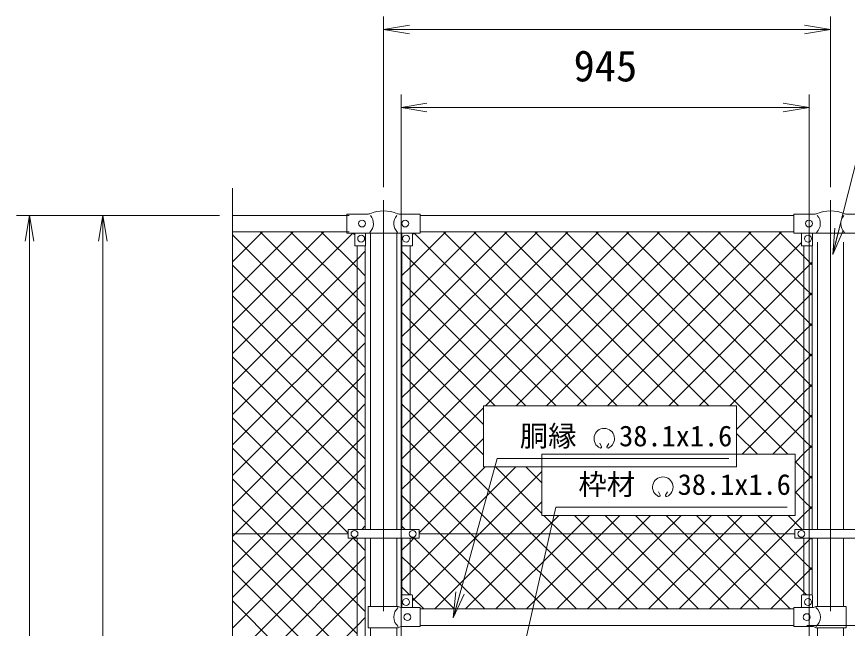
# Model space of a CAD drawing. Units: millimetres, scale not verified. Extents: x -6299 to 6301, y -4455 to 4455.
# Drawn here: x -4333 to -2409, y 937 to 2354 of the extents above; entities that cross this region are included whole.
import ezdxf
from ezdxf.enums import TextEntityAlignment as Align

# ---------------------------------------------------------------- set-up
doc = ezdxf.new("R2010")
doc.units = ezdxf.units.MM
doc.header["$LTSCALE"] = 30
doc.linetypes.add('USER1', pattern=[50.8, 31.75, -6.35, 6.35, -6.35])
for name, color, linetype, lineweight in [('0-0_D-STR-TXT', 7, 'Continuous', 9), ('0-3_D-BMK', 2, 'USER1', 13), ('0-4_D-STR1', 1, 'Continuous', 18), ('0-5_D-STR3', 3, 'Continuous', 13), ('0-9_D-STR-DIM', 7, 'Continuous', 9), ('0-A_0', 7, 'Continuous', 9), ('0-B_D-STR2', 7, 'Continuous', 9), ('0-C_Defpoints', 8, 'Continuous', 18)]:
    doc.layers.add(name, color=color, linetype=linetype, lineweight=lineweight)
doc.styles.add('ＭＳ ゴシック', font='')
doc.styles.get('ＭＳ ゴシック').set_extended_font_data('MS Gothic')

# ---------------------------------------------------------------- blocks, each defined once
blk = doc.blocks.new('_Open')
at = {"layer": '0-A_0'}
blk.add_line((-30, 5), (0, 0), dxfattribs=at)
blk.add_lwpolyline([(-30, -5), (0, 0), (-30, 0)], dxfattribs=at)

msp = doc.modelspace()

# ---------------------------------------------------------------- linework, layer by layer
at = {"layer": '0-0_D-STR-TXT'}
for p, q in [((-2978.02, 1357.63), (-2981.85, 1365.83)), ((-2965.44, 1357.62), (-2960.91, 1365.45)), ((-2842.4, 1245.24), (-2846.22, 1253.44)), ((-2829.81, 1245.23), (-2825.28, 1253.07))]:
    msp.add_line(p, q, dxfattribs=at)
for points in [[(-1545.88, 2130.93), (-2359.95, 2130.93), (-2442.07, 1805.26)], [(-2683.47, 1330.36), (-3219.68, 1330.36), (-3321.06, 963.1)], [(-2547.85, 1217.95), (-3084.06, 1217.95), (-3160.87, 877.43)]]:
    msp.add_lwpolyline(points, dxfattribs=at)
for centre, radius, start, end in [((-2971.73, 1376.53), 23.75, 292.92895, 245.65759), ((-2980.48, 1357.16), 2.5, 245.55066, 10.6575), ((-2962.98, 1357.15), 2.5, 169.34241, 276.63708), ((-2836.1, 1264.12), 23.75, 292.92895, 245.65759), ((-2844.85, 1244.78), 2.5, 245.55066, 10.6575), ((-2827.35, 1244.77), 2.5, 169.34241, 276.63708)]:
    msp.add_arc(centre, radius, start, end, dxfattribs=at)
at = {"layer": '0-3_D-BMK'}
for p, q in [((-3482.69, 1929.08), (-3482.69, -1466.74)), ((-2447.69, 1929.08), (-2447.69, -1466.74))]:
    msp.add_line(p, q, dxfattribs=at)
at = {"layer": '0-4_D-STR1'}
for p, q in [((-3562.69, 1893.84), (-3832.69, 1893.84)), ((-3397.69, 1893.84), (-2532.69, 1893.84)), ((-3562.69, 1855.84), (-3832.69, 1855.84)), ((-3512.94, 1852.34), (-3512.94, 1166.14)), ((-3452.44, 1852.34), (-3452.44, 1166.14)), ((-3397.69, 1855.74), (-2532.69, 1855.74)), ((-2477.94, 1831.54), (-2477.94, 1166.14)), ((-2417.44, 1831.54), (-2417.44, 1166.14)), ((-3512.94, 1145.54), (-3512.94, 987.94)), ((-3452.44, 1145.54), (-3452.44, 987.94)), ((-2477.94, 1145.54), (-2477.94, 987.94)), ((-2417.44, 1145.54), (-2417.44, 987.94)), ((-2532.69, 981.84), (-3397.69, 981.84)), ((-2532.69, 943.84), (-3397.69, 943.84)), ((-3512.94, 937.94), (-3512.94, 429.34)), ((-3452.44, 937.94), (-3452.44, 429.34)), ((-2477.94, 937.94), (-2477.94, 711.34)), ((-2417.44, 937.94), (-2417.44, 711.34))]:
    msp.add_line(p, q, dxfattribs=at)
at = {"layer": '0-5_D-STR3'}
for p, q in [((-3567.69, 1896.84), (-3518.47, 1896.84)), ((-3567.69, 1852.84), (-3567.69, 1896.84)), ((-3446.91, 1896.84), (-3397.69, 1896.84)), ((-3397.69, 1852.84), (-3397.69, 1896.84)), ((-2532.69, 1852.84), (-2532.69, 1896.84)), ((-2483.47, 1896.84), (-2532.69, 1896.84)), ((-2362.69, 1896.84), (-2411.91, 1896.84)), ((-3567.69, 1852.84), (-3517.49, 1852.84)), ((-3549.69, 1852.84), (-3549.69, 1823.84)), ((-3524.69, 1852.84), (-3524.69, 1823.84)), ((-3516.49, 1852.34), (-3517.49, 1852.84)), ((-3516.49, 1852.34), (-3448.89, 1852.34)), ((-3448.89, 1852.34), (-3447.89, 1852.84)), ((-3447.89, 1852.84), (-3397.69, 1852.84)), ((-3440.69, 1852.84), (-3440.69, 1823.84)), ((-3415.69, 1852.84), (-3415.69, 1823.84)), ((-2482.49, 1852.84), (-2532.69, 1852.84)), ((-2514.69, 1852.84), (-2514.69, 1823.84)), ((-2489.69, 1852.84), (-2489.69, 1823.84)), ((-2481.49, 1852.34), (-2482.49, 1852.84)), ((-2413.89, 1852.34), (-2481.49, 1852.34)), ((-2413.89, 1852.34), (-2412.89, 1852.84)), ((-2362.69, 1852.84), (-2412.89, 1852.84)), ((-3525.69, 1822.84), (-3548.69, 1822.84)), ((-3544.19, 1822.84), (-3544.19, 1166.14)), ((-3525.19, 1822.97), (-3525.19, 1166.14)), ((-3440.19, 1166.14), (-3440.19, 1822.97)), ((-3439.69, 1822.84), (-3416.69, 1822.84)), ((-3421.19, 1166.14), (-3421.19, 1822.84)), ((-2490.69, 1822.84), (-2513.69, 1822.84)), ((-2509.19, 1166.14), (-2509.19, 1822.84)), ((-2490.19, 1166.14), (-2490.19, 1822.97)), ((-3565.19, 1155.84), (-3832.69, 1155.84)), ((-3565.19, 1166.14), (-3400.19, 1166.14)), ((-3565.19, 1166.14), (-3565.19, 1145.54)), ((-3400.19, 1166.14), (-3400.19, 1145.54)), ((-2530.19, 1155.84), (-3400.19, 1155.84)), ((-2902.69, 1155.84), (-3400.19, 1155.84)), ((-2530.19, 1166.14), (-2365.19, 1166.14)), ((-2530.19, 1166.14), (-2530.19, 1145.54)), ((-3565.19, 1145.54), (-3400.19, 1145.54)), ((-3544.19, 1145.54), (-3544.19, 429.34)), ((-3525.19, 1145.54), (-3525.19, 429.34)), ((-3440.19, 1014.26), (-3440.19, 1145.54)), ((-3421.19, 1014.94), (-3421.19, 1145.54)), ((-2530.19, 1145.54), (-2365.19, 1145.54)), ((-2509.19, 1014.94), (-2509.19, 1145.54)), ((-2490.19, 1014.26), (-2490.19, 1145.54)), ((-3440.69, 1012.94), (-3440.69, 984.94)), ((-3438.69, 1014.94), (-3417.69, 1014.94)), ((-3415.69, 1012.94), (-3415.69, 984.94)), ((-2514.69, 1012.94), (-2514.69, 984.94)), ((-2491.69, 1014.94), (-2512.69, 1014.94)), ((-2489.69, 1012.94), (-2489.69, 984.94)), ((-3518.79, 987.94), (-3448.89, 987.94)), ((-3518.79, 987.94), (-3518.79, 937.94)), ((-3442.89, 984.94), (-3448.89, 987.94)), ((-3442.89, 984.94), (-3397.69, 984.94)), ((-3397.69, 940.94), (-3397.69, 984.94)), ((-2487.49, 984.94), (-2532.69, 984.94)), ((-2532.69, 940.94), (-2532.69, 984.94)), ((-2487.49, 984.94), (-2481.49, 987.94)), ((-2411.59, 987.94), (-2481.49, 987.94)), ((-2411.59, 987.94), (-2411.59, 937.94)), ((-3518.79, 937.94), (-3448.89, 937.94)), ((-3442.89, 940.94), (-3448.89, 937.94)), ((-3442.89, 940.94), (-3397.69, 940.94)), ((-2487.49, 940.94), (-2532.69, 940.94)), ((-2487.49, 940.94), (-2481.49, 937.94)), ((-2411.59, 937.94), (-2481.49, 937.94))]:
    msp.add_line(p, q, dxfattribs=at)
for centre in [(-3532.69, 1874.84), (-3432.69, 1874.84), (-2497.69, 1874.84), (-3534.69, 1839.84), (-3430.69, 1839.84), (-2499.69, 1839.84), (-3550.19, 1155.84), (-3415.19, 1155.84), (-2515.19, 1155.84), (-3430.69, 997.94), (-2499.69, 997.94), (-3427.69, 962.94), (-2502.69, 962.94)]:
    msp.add_circle(centre, 8, dxfattribs=at)
for centre, radius, start, end in [((-3518.47, 1904.84), 8, 270, 296.9114), ((-3535.08, 1874.84), 28.8, 314.1684, 41.01552), ((-3482.69, 1821.38), 82.82, 67.15338, 112.84662), ((-3430.3, 1874.84), 28.8, 138.98448, 225.8316), ((-3446.91, 1904.84), 8, 243.0886, 270), ((-2483.47, 1904.84), 8, 270, 296.9114), ((-2500.08, 1874.84), 28.8, 314.1684, 41.01552), ((-2447.69, 1821.38), 82.82, 67.15338, 112.84662), ((-2395.3, 1874.84), 28.8, 138.98448, 225.8316), ((-2411.91, 1904.84), 8, 243.0886, 270), ((-3548.69, 1823.84), 1, 180, 270), ((-3525.69, 1823.84), 1, 270, 0), ((-3439.69, 1823.84), 1, 180, 270), ((-3416.69, 1823.84), 1, 270, 0), ((-2513.69, 1823.84), 1, 180, 270), ((-2490.69, 1823.84), 1, 270, 0), ((-3438.69, 1012.94), 2, 90, 180), ((-3417.69, 1012.94), 2, 0, 90), ((-2512.69, 1012.94), 2, 90, 180), ((-2491.69, 1012.94), 2, 0, 90), ((-3430.3, 962.94), 28.8, 130.19176, 229.80824), ((-2500.08, 962.94), 28.8, 310.19176, 49.80824)]:
    msp.add_arc(centre, radius, start, end, dxfattribs=at)
at = {"layer": '0-9_D-STR-DIM'}
for p, q in [((-3482.69, 1959.08), (-3482.69, 2354.26)), ((-2447.69, 1959.08), (-2447.69, 2354.26)), ((-3422.69, 2324.26), (-2507.69, 2324.26)), ((-3442.44, 860.84), (-3442.44, 2173.84)), ((-2497.44, 860.84), (-2497.44, 2173.84)), ((-3382.44, 2143.84), (-2557.44, 2143.84)), ((-3832.69, 444.49), (-3832.69, 1956.84)), ((-3862.69, 1893.84), (-4332.69, 1893.84)), ((-3862.69, 1893.84), (-4162.69, 1893.84)), ((-4302.69, -1046.16), (-4302.69, 1833.84)), ((-4132.69, -996.16), (-4132.69, 1833.84)), ((-2502.69, 943.84), (-1767.69, 943.84)), ((-2502.69, 943.84), (-1767.69, 943.84))]:
    msp.add_line(p, q, dxfattribs=at)
at = {"layer": '0-B_D-STR2'}
for p, q in [((-3832.69, 1786.03), (-3762.88, 1855.84)), ((-3832.69, 1715.32), (-3692.17, 1855.84)), ((-3832.69, 1644.61), (-3621.46, 1855.84)), ((-3832.69, 1573.9), (-3553.75, 1852.84)), ((-3544.19, 1560.55), (-3832.69, 1849.05)), ((-3544.19, 1631.26), (-3768.77, 1855.84)), ((-3544.19, 1701.97), (-3698.06, 1855.84)), ((-3544.19, 1772.68), (-3627.35, 1855.84)), ((-3549.69, 1848.89), (-3553.64, 1852.84)), ((-3421.19, 1773.27), (-3338.72, 1855.74)), ((-3421.19, 1702.55), (-3268.01, 1855.74)), ((-3421.19, 1631.84), (-3197.3, 1855.74)), ((-3421.19, 1561.13), (-3126.58, 1855.74)), ((-3421.19, 1490.42), (-3055.87, 1855.74)), ((-3421.19, 1419.71), (-2985.16, 1855.74)), ((-3421.19, 1349), (-2914.45, 1855.74)), ((-3415.69, 1849.48), (-3412.33, 1852.84)), ((-3012.17, 1452.79), (-3412.21, 1852.84)), ((-2941.46, 1452.79), (-3344.4, 1855.74)), ((-2870.75, 1452.79), (-3273.69, 1855.74)), ((-3246.69, 1452.79), (-2843.74, 1855.74)), ((-2800.04, 1452.79), (-3202.98, 1855.74)), ((-3175.98, 1452.79), (-2773.03, 1855.74)), ((-2729.33, 1452.79), (-3132.27, 1855.74)), ((-3105.27, 1452.79), (-2702.32, 1855.74)), ((-2546.2, 1340.38), (-3061.56, 1855.74)), ((-3034.56, 1452.79), (-2631.61, 1855.74)), ((-2509.19, 1374.08), (-2990.85, 1855.74)), ((-2963.84, 1452.79), (-2560.9, 1855.74)), ((-2509.19, 1444.79), (-2920.14, 1855.74)), ((-2509.19, 1515.5), (-2849.43, 1855.74)), ((-2509.19, 1586.21), (-2778.72, 1855.74)), ((-2509.19, 1656.92), (-2708.01, 1855.74)), ((-2509.19, 1727.63), (-2637.3, 1855.74)), ((-2509.19, 1798.34), (-2566.59, 1855.74)), ((-2893.13, 1452.79), (-2514.69, 1831.24)), ((-3544.19, 1791.69), (-3525.19, 1810.69)), ((-3421.19, 1791.1), (-3440.19, 1810.1)), ((-3832.69, 1503.19), (-3544.19, 1791.69)), ((-3082.88, 1452.79), (-3421.19, 1791.1)), ((-2490.19, 1779.34), (-2509.19, 1798.34)), ((-3544.19, 1489.84), (-3832.69, 1778.34)), ((-3525.19, 1753.68), (-3544.19, 1772.68)), ((-3440.19, 1754.27), (-3421.19, 1773.27)), ((-2509.19, 1766.03), (-2490.19, 1785.03)), ((-2822.42, 1452.79), (-2509.19, 1766.03)), ((-3544.19, 1720.98), (-3525.19, 1739.98)), ((-3421.19, 1720.39), (-3440.19, 1739.39)), ((-3832.69, 1432.48), (-3544.19, 1720.98)), ((-3153.59, 1452.79), (-3421.19, 1720.39)), ((-2490.19, 1708.63), (-2509.19, 1727.63)), ((-2509.19, 1695.32), (-2490.19, 1714.32)), ((-3544.19, 1419.13), (-3832.69, 1707.63)), ((-3525.19, 1682.97), (-3544.19, 1701.97)), ((-3440.19, 1683.55), (-3421.19, 1702.55)), ((-2751.71, 1452.79), (-2509.19, 1695.32)), ((-3544.19, 1650.27), (-3525.19, 1669.27)), ((-2490.19, 1637.92), (-2509.19, 1656.92)), ((-3832.69, 1361.77), (-3544.19, 1650.27)), ((-3544.19, 1348.42), (-3832.69, 1636.92)), ((-2509.19, 1624.61), (-2490.19, 1643.61)), ((-3525.19, 1612.26), (-3544.19, 1631.26)), ((-3440.19, 1612.84), (-3421.19, 1631.84)), ((-2681, 1452.79), (-2509.19, 1624.61)), ((-3544.19, 1579.55), (-3525.19, 1598.55)), ((-3421.19, 1578.97), (-3440.19, 1597.97)), ((-3832.69, 1291.05), (-3544.19, 1579.55)), ((-3251.64, 1409.42), (-3421.19, 1578.97)), ((-2490.19, 1567.21), (-2509.19, 1586.21)), ((-3544.19, 1277.71), (-3832.69, 1566.21)), ((-3525.19, 1541.55), (-3544.19, 1560.55)), ((-3440.19, 1542.13), (-3421.19, 1561.13)), ((-3544.19, 1508.84), (-3525.19, 1527.84)), ((-3421.19, 1508.26), (-3440.19, 1527.26)), ((-3832.69, 1220.34), (-3544.19, 1508.84)), ((-3251.64, 1338.71), (-3421.19, 1508.26)), ((-2490.19, 1496.5), (-2509.19, 1515.5)), ((-2509.19, 1483.18), (-2490.19, 1502.18)), ((-3544.19, 1207), (-3832.69, 1495.5)), ((-3525.19, 1470.84), (-3544.19, 1489.84)), ((-3440.19, 1471.42), (-3421.19, 1490.42)), ((-2651.99, 1340.38), (-2509.19, 1483.18)), ((-3544.19, 1438.13), (-3525.19, 1457.13)), ((-3421.19, 1437.55), (-3440.19, 1456.55)), ((-3421.19, 1278.29), (-3251.64, 1447.84)), ((-2490.19, 1425.79), (-2509.19, 1444.79)), ((-3565.19, 1157.29), (-3832.69, 1424.79)), ((-3826.48, 1155.84), (-3544.19, 1438.13)), ((-3139.48, 1155.84), (-3421.19, 1437.55)), ((-2509.19, 1412.47), (-2490.19, 1431.47)), ((-3525.19, 1400.13), (-3544.19, 1419.13)), ((-3440.19, 1400.71), (-3421.19, 1419.71)), ((-2581.28, 1340.38), (-2509.19, 1412.47)), ((-3544.19, 1367.42), (-3525.19, 1386.42)), ((-3421.19, 1366.84), (-3440.19, 1385.84)), ((-2616.92, 1340.38), (-2665.12, 1388.59)), ((-3755.77, 1155.84), (-3544.19, 1367.42)), ((-3421.19, 1207.58), (-3251.64, 1377.13)), ((-3210.19, 1155.84), (-3421.19, 1366.84)), ((-2490.19, 1355.08), (-2509.19, 1374.08)), ((-3634.45, 1155.84), (-3832.69, 1354.07)), ((-3525.19, 1329.42), (-3544.19, 1348.42)), ((-3440.19, 1330), (-3421.19, 1349)), ((-2509.19, 1341.76), (-2490.19, 1360.76)), ((-2529.5, 1321.46), (-2509.19, 1341.76)), ((-3544.19, 1296.71), (-3525.19, 1315.71)), ((-3421.19, 1296.13), (-3440.19, 1315.13)), ((-3400.19, 1157.87), (-3247.19, 1310.87)), ((-3116.02, 1203.09), (-3223.8, 1310.87)), ((-3116.02, 1273.8), (-3153.09, 1310.87)), ((-3685.06, 1155.84), (-3544.19, 1296.71)), ((-3280.9, 1155.84), (-3421.19, 1296.13)), ((-2509.19, 1271.05), (-2490.19, 1290.05)), ((-3705.16, 1155.84), (-3832.69, 1283.36)), ((-3525.19, 1258.71), (-3544.19, 1277.71)), ((-3440.19, 1259.29), (-3421.19, 1278.29)), ((-2529.5, 1250.74), (-2509.19, 1271.05)), ((-3544.19, 1226), (-3525.19, 1245)), ((-3421.19, 1225.42), (-3440.19, 1244.42)), ((-3775.87, 1155.84), (-3832.69, 1212.65)), ((-3614.35, 1155.84), (-3544.19, 1226)), ((-3351.61, 1155.84), (-3421.19, 1225.42)), ((-3525.19, 1188), (-3544.19, 1207)), ((-3440.19, 1188.58), (-3421.19, 1207.58)), ((-3119.38, 1155.84), (-3076.76, 1198.46)), ((-3068.77, 1155.84), (-3111.38, 1198.46)), ((-3048.67, 1155.84), (-3006.05, 1198.46)), ((-2998.06, 1155.84), (-3040.67, 1198.46)), ((-2977.96, 1155.84), (-2935.34, 1198.46)), ((-2856.64, 1155.84), (-2899.25, 1198.46)), ((-2836.54, 1155.84), (-2793.92, 1198.46)), ((-2785.93, 1155.84), (-2828.54, 1198.46)), ((-2765.82, 1155.84), (-2723.21, 1198.46)), ((-2695.11, 1155.84), (-2652.5, 1198.46)), ((-2624.4, 1155.84), (-2581.79, 1198.46)), ((-2513.38, 1166.14), (-2545.7, 1198.46)), ((-3533.34, 1166.14), (-3525.19, 1174.29)), ((-3432.62, 1166.14), (-3440.19, 1173.71)), ((-3832.69, 1149.63), (-3826.48, 1155.84)), ((-3832.69, 1078.92), (-3755.77, 1155.84)), ((-3832.69, 1008.21), (-3685.06, 1155.84)), ((-3832.69, 937.5), (-3614.35, 1155.84)), ((-3544.19, 924.15), (-3775.87, 1155.84)), ((-3544.19, 994.86), (-3705.16, 1155.84)), ((-3544.19, 1065.57), (-3634.45, 1155.84)), ((-3177.61, 981.84), (-3351.61, 1155.84)), ((-3293.38, 981.84), (-3119.38, 1155.84)), ((-3106.9, 981.84), (-3280.9, 1155.84)), ((-3222.67, 981.84), (-3048.67, 1155.84)), ((-3036.19, 981.84), (-3210.19, 1155.84)), ((-3151.96, 981.84), (-2977.96, 1155.84)), ((-2965.48, 981.84), (-3139.48, 1155.84)), ((-2894.77, 981.84), (-3068.77, 1155.84)), ((-3010.54, 981.84), (-2836.54, 1155.84)), ((-2824.06, 981.84), (-2998.06, 1155.84)), ((-2939.82, 981.84), (-2765.82, 1155.84)), ((-2869.11, 981.84), (-2695.11, 1155.84)), ((-2682.64, 981.84), (-2856.64, 1155.84)), ((-2798.4, 981.84), (-2624.4, 1155.84)), ((-2611.93, 981.84), (-2785.93, 1155.84)), ((-3832.69, 866.79), (-3553.94, 1145.54)), ((-3544.19, 853.44), (-3832.69, 1141.94)), ((-3248.32, 981.84), (-3412.02, 1145.54)), ((-2490.19, 1142.95), (-2492.78, 1145.54)), ((-3544.19, 1084.58), (-3525.19, 1103.58)), ((-3832.69, 796.08), (-3544.19, 1084.58)), ((-3544.19, 782.73), (-3832.69, 1071.23)), ((-3525.19, 1046.57), (-3544.19, 1065.57)), ((-3544.19, 1013.87), (-3525.19, 1032.87)), ((-3422.84, 1014.94), (-3440.19, 1032.29)), ((-3832.69, 725.37), (-3544.19, 1013.87)), ((-3544.19, 712.02), (-3832.69, 1000.52)), ((-3389.74, 981.84), (-3415.69, 1007.79)), ((-3525.19, 975.86), (-3544.19, 994.86)), ((-3544.19, 943.16), (-3525.19, 962.16)), ((-3832.69, 654.66), (-3544.19, 943.16))]:
    msp.add_line(p, q, dxfattribs=at)
for points in [[(-3224.3, 1452.79), (-3421.19, 1649.68), (-3440.19, 1668.68)], [(-2665.12, 1397.97), (-2509.19, 1553.89), (-2490.19, 1572.89)], [(-3440.19, 1047.16), (-3421.19, 1066.16), (-3331.51, 1155.84), (-3176.48, 1310.87)], [(-2490.19, 1284.37), (-2509.19, 1303.37), (-2529.5, 1323.67)], [(-3415.69, 1000.95), (-3260.8, 1155.84), (-3116.02, 1300.62)], [(-2490.19, 1213.66), (-2509.19, 1232.66), (-2529.5, 1252.96)], [(-3364.09, 981.84), (-3190.09, 1155.84), (-3116.02, 1229.91)], [(-2727.69, 981.84), (-2553.69, 1155.84), (-2509.19, 1200.34), (-2490.19, 1219.34)], [(-3081.25, 981.84), (-2907.25, 1155.84), (-2864.63, 1198.46)], [(-2753.35, 981.84), (-2927.35, 1155.84), (-2969.96, 1198.46)], [(-2541.21, 981.84), (-2715.21, 1155.84), (-2757.83, 1198.46)], [(-2503.6, 1014.94), (-2509.19, 1020.52), (-2644.5, 1155.84), (-2687.12, 1198.46)], [(-2490.19, 1072.23), (-2509.19, 1091.23), (-2573.79, 1155.84), (-2616.41, 1198.46)], [(-3525.19, 1117.29), (-3544.19, 1136.29), (-3553.44, 1145.54)], [(-3440.19, 1117.87), (-3421.19, 1136.87), (-3412.52, 1145.54)], [(-2656.98, 981.84), (-2509.19, 1129.63), (-2493.28, 1145.54)], [(-3319.03, 981.84), (-3421.19, 1084), (-3440.19, 1103)], [(-2586.27, 981.84), (-2509.19, 1058.92), (-2490.19, 1077.92)]]:
    msp.add_lwpolyline(points, dxfattribs=at)
at = {"layer": '0-C_Defpoints'}
for points in [[(-2665.12, 1452.79), (-3251.64, 1452.79), (-3251.64, 1310.87), (-2665.12, 1310.87)], [(-2529.5, 1340.38), (-3116.02, 1340.38), (-3116.02, 1198.46), (-2529.5, 1198.46)]]:
    msp.add_lwpolyline(points, close=True, dxfattribs=at)

# ---------------------------------------------------------------- block references
at = {"layer": '0-0_D-STR-TXT', "xscale": 2, "yscale": 2}
for p, rotation in [((-2442.56, 1803.32), 255.84756), ((-3321.59, 961.17), 254.56845)]:
    msp.add_blockref('_Open', p, dxfattribs=dict(at, rotation=rotation))
at = {"layer": '0-9_D-STR-DIM', "xscale": 2, "yscale": 2}
for p, rotation in [((-3482.69, 2324.26), 180), ((-3442.44, 2143.84), 180), ((-4302.69, 1893.84), 90), ((-4132.69, 1893.84), 90)]:
    msp.add_blockref('_Open', p, dxfattribs=dict(at, rotation=rotation))
for p in [(-2447.69, 2324.26), (-2497.44, 2143.84)]:
    msp.add_blockref('_Open', p, dxfattribs=at)

# ---------------------------------------------------------------- texts
at = {"layer": '0-0_D-STR-TXT', "style": 'ＭＳ ゴシック'}
for s, p in [('胴縁 \u300038.1x1.6', (-3167.23, 1344.21)), ('枠材 \u300038.1x1.6', (-3031.61, 1231.8))]:
    msp.add_text(s, height=48.17, dxfattribs=at).set_placement(p, align=Align.BOTTOM_LEFT)
at = {"layer": '0-9_D-STR-DIM', "style": 'ＭＳ ゴシック'}
msp.add_text('945', height=72.14, dxfattribs=at).set_placement((-3042.65, 2182.44), align=Align.BOTTOM_LEFT)

doc.saveas('drawing.dxf')
